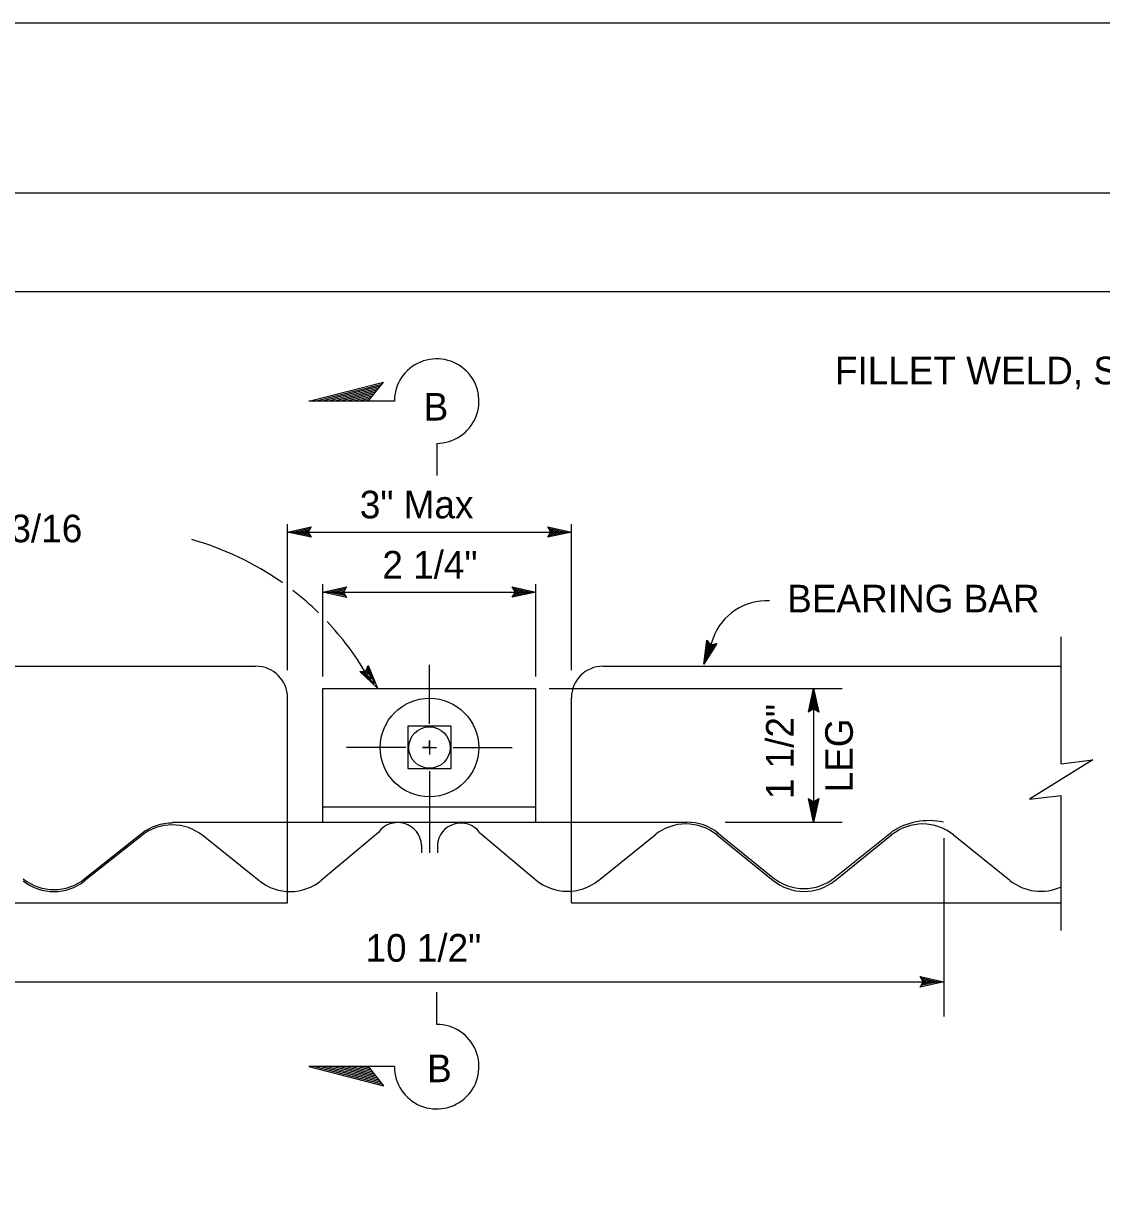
# Model space of a CAD drawing. Extents: x -894 to 866, y -472 to 714.
# Drawn here: x -403.6 to -130.1, y 418.1 to 713.6 of the extents above; entities that cross this region are included whole.
import ezdxf

# ---------------------------------------------------------------- set-up
doc = ezdxf.new("R2010")
doc.units = 0
for name, color, linetype in [('22 Misc Cnst Det', 7, 'Continuous'), ('56 Stage 3 Anno', 7, 'Continuous'), ('57 Undefined', 7, 'Continuous'), ('60 Nongeo Data', 7, 'Continuous'), ('border_PLOTTING-ELEMENTS', 7, 'Continuous'), ('border_rw_22x34_Cut_Lines', 7, 'Continuous'), ('border_SHEET', 7, 'Continuous')]:
    doc.layers.add(name, color=color, linetype=linetype)

msp = doc.modelspace()

# ---------------------------------------------------------------- linework, layer by layer
at = {"layer": '22 Misc Cnst Det'}
for p, q in [((-331.14, 617.78), (-312.19, 622.61)), ((-329.58, 617.78), (-312.59, 622.11)), ((-328.02, 617.78), (-313, 621.61)), ((-326.46, 617.78), (-313.41, 621.11)), ((-324.91, 617.78), (-313.81, 620.61)), ((-316.1, 617.78), (-312.19, 622.61)), ((-309.43, 617.78), (-331.14, 617.78)), ((-323.35, 617.78), (-314.22, 620.11)), ((-321.79, 617.78), (-314.62, 619.6)), ((-320.23, 617.78), (-315.03, 619.1)), ((-318.67, 617.78), (-315.43, 618.6)), ((-317.11, 617.78), (-315.84, 618.1)), ((-298.72, 607.06), (-298.72, 598.91)), ((-298.72, 459.76), (-298.72, 467.91)), ((-331.14, 449.04), (-312.19, 444.21)), ((-309.43, 449.04), (-331.14, 449.04)), ((-329.58, 449.04), (-312.59, 444.71)), ((-328.02, 449.04), (-313, 445.21)), ((-326.46, 449.04), (-313.41, 445.71)), ((-324.91, 449.04), (-313.81, 446.21)), ((-323.35, 449.04), (-314.22, 446.72)), ((-321.79, 449.04), (-314.62, 447.22)), ((-320.23, 449.04), (-315.03, 447.72)), ((-318.67, 449.04), (-315.43, 448.22)), ((-317.11, 449.04), (-315.84, 448.72)), ((-316.1, 449.04), (-312.19, 444.21))]:
    msp.add_line(p, q, dxfattribs=at)
for centre, start, end in [((-298.72, 617.78), 269.9995, 180), ((-298.72, 449.04), 180, 90.0005)]:
    msp.add_arc(centre, 10.72, start, end, dxfattribs=at)
at = {"layer": '56 Stage 3 Anno'}
for p, q in [((-336.55, 549.56), (-336.55, 586.58)), ((-336.55, 584.58), (-330.55, 585.91)), ((-335.15, 584.58), (-330.78, 585.55)), ((-333.78, 584.58), (-330.96, 585.2)), ((-330.55, 585.91), (-331.35, 584.58)), ((-330.55, 585.91), (-330.55, 585.91)), ((-269.75, 584.58), (-270.55, 585.92)), ((-270.55, 585.92), (-270.55, 585.92)), ((-270.55, 585.92), (-264.55, 584.58)), ((-270.33, 585.56), (-265.93, 584.58)), ((-270.1, 585.21), (-267.31, 584.58)), ((-264.55, 549.56), (-264.55, 586.58)), ((-336.55, 584.58), (-264.55, 584.58)), ((-330.55, 583.24), (-336.55, 584.58)), ((-336.55, 584.58), (-336.55, 584.58)), ((-330.76, 583.6), (-335.17, 584.58)), ((-331, 583.96), (-333.78, 584.58)), ((-332.4, 584.58), (-331.19, 584.85)), ((-331.17, 584.3), (-332.4, 584.58)), ((-331.35, 584.58), (-330.55, 583.24)), ((-330.55, 583.24), (-330.55, 583.24)), ((-264.55, 584.58), (-270.55, 583.25)), ((-270.55, 583.25), (-269.75, 584.58)), ((-270.55, 583.25), (-270.55, 583.25)), ((-265.94, 584.58), (-270.31, 583.61)), ((-267.31, 584.58), (-270.13, 583.96)), ((-269.92, 584.86), (-268.69, 584.58)), ((-268.69, 584.58), (-269.9, 584.32)), ((-264.55, 584.58), (-264.55, 584.58)), ((-327.55, 547.95), (-327.55, 571.36)), ((-327.55, 569.36), (-321.55, 570.69)), ((-326.15, 569.36), (-321.78, 570.33)), ((-321.55, 570.69), (-322.35, 569.36)), ((-321.55, 570.69), (-321.55, 570.69)), ((-278.75, 569.36), (-279.55, 570.7)), ((-279.55, 570.7), (-279.55, 570.7)), ((-279.55, 570.7), (-273.55, 569.36)), ((-279.33, 570.34), (-274.93, 569.36)), ((-273.55, 547.95), (-273.55, 571.36)), ((-327.55, 569.36), (-273.55, 569.36)), ((-321.55, 568.02), (-327.55, 569.36)), ((-327.55, 569.36), (-327.55, 569.36)), ((-321.76, 568.38), (-326.17, 569.36)), ((-324.78, 569.36), (-321.96, 569.98)), ((-322, 568.74), (-324.78, 569.36)), ((-323.4, 569.36), (-322.19, 569.63)), ((-322.17, 569.08), (-323.4, 569.36)), ((-322.35, 569.36), (-321.55, 568.02)), ((-321.55, 568.02), (-321.55, 568.02)), ((-273.55, 569.36), (-279.55, 568.03)), ((-279.55, 568.03), (-278.75, 569.36)), ((-279.55, 568.03), (-279.55, 568.03)), ((-274.94, 569.36), (-279.31, 568.39)), ((-276.31, 569.36), (-279.13, 568.74)), ((-279.1, 569.99), (-276.31, 569.36)), ((-278.92, 569.64), (-277.69, 569.36)), ((-277.69, 569.36), (-278.9, 569.1)), ((-273.55, 569.36), (-273.55, 569.36)), ((-228.64, 557.68), (-230.99, 551.09)), ((-230.99, 551.09), (-230.23, 557.19)), ((-227.71, 556.29), (-230.99, 551.09)), ((-230.53, 552.4), (-229.97, 556.84)), ((-228.12, 556.2), (-230.53, 552.39)), ((-230.23, 557.19), (-230.23, 557.19)), ((-230.23, 557.19), (-229.24, 555.99)), ((-230.06, 553.69), (-229.7, 556.56)), ((-228.54, 556.1), (-230.06, 553.69)), ((-229.6, 554.99), (-229.44, 556.22)), ((-228.92, 556.06), (-229.6, 554.99)), ((-229.24, 555.99), (-227.71, 556.29)), ((-227.71, 556.29), (-227.71, 556.29)), ((-316.7, 549.31), (-316.06, 550.73)), ((-316.57, 549.61), (-316.1, 548.45)), ((-316.39, 549.96), (-315.32, 547.31)), ((-316.22, 550.35), (-314.53, 546.17)), ((-316.06, 550.73), (-316.06, 550.73)), ((-316.06, 550.73), (-313.75, 545.03)), ((-300.55, 535.95), (-300.55, 550.95)), ((-230.99, 551.09), (-230.99, 551.09)), ((-318.25, 549.22), (-316.7, 549.31)), ((-313.75, 545.03), (-318.25, 549.22)), ((-318.25, 549.22), (-318.25, 549.22)), ((-314.54, 546.18), (-317.82, 549.23)), ((-315.32, 547.31), (-317.44, 549.28)), ((-316.1, 548.45), (-317.01, 549.29)), ((-313.75, 545.03), (-313.75, 545.03)), ((-270.2, 544.95), (-195.85, 544.95)), ((-204.46, 538.95), (-203.12, 544.95)), ((-203.12, 544.95), (-203.12, 511.01)), ((-203.12, 544.95), (-203.12, 544.95)), ((-203.12, 544.95), (-201.79, 538.95)), ((-204.1, 539.16), (-203.12, 543.57)), ((-203.74, 539.4), (-203.12, 542.18)), ((-203.4, 539.57), (-203.12, 540.8)), ((-203.12, 543.55), (-202.15, 539.18)), ((-203.12, 542.18), (-202.5, 539.36)), ((-203.12, 540.8), (-202.85, 539.59)), ((-203.12, 539.75), (-204.46, 538.95)), ((-204.46, 538.95), (-204.46, 538.95)), ((-201.79, 538.95), (-203.12, 539.75)), ((-201.79, 538.95), (-201.79, 538.95)), ((-306.55, 529.95), (-321.55, 529.95)), ((-300.55, 529.95), (-302.3, 529.95)), ((-302.3, 529.95), (-300.55, 529.95)), ((-300.55, 531.7), (-300.55, 529.95)), ((-300.55, 529.95), (-300.55, 531.7)), ((-300.55, 529.95), (-300.55, 528.2)), ((-300.55, 529.95), (-298.8, 529.95)), ((-294.55, 529.95), (-279.55, 529.95)), ((-300.55, 523.95), (-300.55, 503.23)), ((-203.12, 511.01), (-204.45, 517.01)), ((-204.45, 517.01), (-204.45, 517.01)), ((-204.45, 517.01), (-203.12, 516.21)), ((-203.12, 512.4), (-204.09, 516.77)), ((-203.12, 513.77), (-203.74, 516.6)), ((-203.12, 515.15), (-203.38, 516.36)), ((-203.12, 516.21), (-201.78, 517.01)), ((-201.78, 517.01), (-203.12, 511.01)), ((-202.14, 516.79), (-203.12, 512.39)), ((-202.49, 516.56), (-203.12, 513.77)), ((-202.84, 516.38), (-203.12, 515.15)), ((-201.78, 517.01), (-201.78, 517.01)), ((-225.59, 511.01), (-195.85, 511.01)), ((-203.12, 511.01), (-203.12, 511.01)), ((-170.14, 507), (-170.14, 461.78)), ((-432.2, 470.56), (-170.14, 470.56)), ((-175.34, 470.56), (-176.14, 471.9)), ((-176.14, 471.9), (-176.14, 471.9)), ((-176.14, 471.9), (-170.14, 470.56)), ((-170.14, 470.56), (-176.14, 469.23)), ((-176.14, 469.23), (-175.34, 470.56)), ((-175.93, 471.55), (-171.52, 470.56)), ((-171.53, 470.56), (-175.91, 469.59)), ((-172.91, 470.57), (-175.73, 469.94)), ((-175.69, 471.19), (-172.91, 470.57)), ((-175.52, 470.84), (-174.29, 470.57)), ((-174.29, 470.57), (-175.5, 470.3)), ((-170.14, 470.56), (-170.14, 470.56)), ((-176.14, 469.23), (-176.14, 469.23))]:
    msp.add_line(p, q, dxfattribs=at)
for centre, radius, start, end in [((-381.13, 510.41), 75.05, 54.9441, 74.2677), ((-381.13, 510.41), 75.05, 54.7604, 54.9441), ((-381.13, 510.41), 75.05, 45.6686, 52.2431), ((-215.08, 552.66), 14.46, 86.8235, 159.6852), ((-381.13, 510.41), 75.05, 30.7322, 43.3019)]:
    msp.add_arc(centre, radius, start, end, dxfattribs=at)
at = {"layer": '60 Nongeo Data'}
for p, q in [((-140.35, 525.82), (-140.35, 558.02)), ((-459.23, 550.56), (-344.55, 550.56)), ((-256.55, 550.56), (-140.58, 550.56)), ((-327.55, 544.95), (-273.55, 544.95)), ((-327.55, 511.01), (-327.55, 544.95)), ((-273.55, 511.01), (-273.55, 544.95)), ((-336.55, 490.56), (-336.55, 542.56)), ((-264.55, 490.56), (-264.55, 542.56)), ((-300.55, 529.95), (-300.55, 529.95)), ((-140.35, 483.52), (-140.35, 517.82)), ((-327.55, 514.95), (-273.55, 514.95)), ((-365.69, 511.01), (-235.29, 511.01)), ((-313.51, 508.43), (-327.93, 496.3)), ((-300.55, 510.56), (-300.55, 510.56)), ((-287.84, 508.43), (-273.6, 496.44)), ((-227.68, 508.51), (-213.46, 496.99)), ((-197.75, 496.97), (-183.39, 508.53)), ((-373.61, 508.08), (-388.28, 496.42)), ((-373.61, 507.59), (-388.02, 496.15)), ((-343.7, 496.17), (-357.97, 507.57)), ((-257.72, 496.26), (-243.32, 507.81)), ((-227.63, 507.78), (-213.41, 496.26)), ((-197.7, 496.23), (-183.34, 507.8)), ((-167.65, 507.79), (-153.39, 496.28)), ((-302.55, 505.24), (-302.55, 503.23)), ((-298.55, 505.24), (-298.55, 503.23)), ((-459.55, 490.56), (-336.55, 490.56)), ((-390.55, 490.56), (-390.55, 490.56)), ((-264.55, 490.56), (-140.35, 490.56)), ((-210.55, 490.56), (-210.55, 490.56)), ((-150.55, 490.56), (-150.55, 490.56))]:
    msp.add_line(p, q, dxfattribs=at)
msp.add_lwpolyline([(-306.06, 535.38), (-306.06, 524.65), (-295.03, 524.65), (-295.03, 535.38)], close=True, dxfattribs=at)
msp.add_lwpolyline([(-140.35, 525.82), (-132.35, 526.82), (-148.35, 516.82), (-140.35, 517.82)], dxfattribs=at)
for radius in [12.5, 5.25]:
    msp.add_circle((-300.55, 529.94), radius, dxfattribs=at)
for centre, radius, start, end in [((-344.55, 542.56), 8, 0, 90), ((-256.55, 542.56), 8, 90, 180), ((-173.88, 494.26), 17.15, 77.4182, 123.6691), ((-365.8, 498.25), 12.55, 89.4907, 128.4739), ((-365.8, 497.77), 12.55, 51.376, 128.4739), ((-308.62, 504.81), 6.09, 3.9494, 143.4762), ((-292.6, 504.84), 5.96, 37.063, 176.2702), ((-235.5, 498.06), 12.5, 50.9918, 128.7458), ((-235.18, 498.51), 12.5, 50.9918, 90.5112), ((-175.5, 498.06), 12.5, 51.0873, 128.841), ((-395.78, 506.42), 12.5, 231.5229, 308.4741), ((-265.55, 506), 12.5, 229.9118, 308.7458), ((-205.59, 506.7), 12.5, 230.9918, 308.841), ((-395.79, 505.93), 12.5, 231.5229, 308.4741), ((-335.89, 505.93), 12.5, 231.3761, 309.5561), ((-205.54, 505.97), 12.5, 230.9918, 308.841), ((-145.53, 506), 12.5, 231.0873, 294.5771)]:
    msp.add_arc(centre, radius, start, end, dxfattribs=at)
at = {"layer": 'border_PLOTTING-ELEMENTS'}
for points in [[(-894.04, -472.44), (865.96, -472.44), (865.96, 713.56), (-894.04, 713.56)], [(-864.04, 670.56), (835.96, 670.56), (835.96, -429.44), (-864.04, -429.44)]]:
    msp.add_lwpolyline(points, close=True, dxfattribs=at)
at = {"layer": 'border_rw_22x34_Cut_Lines'}
msp.add_lwpolyline([(-864.04, 670.56), (835.96, 670.56), (835.96, -429.44), (-864.04, -429.44)], close=True, dxfattribs=at)
at = {"layer": 'border_SHEET'}
msp.add_line((-814.04, 645.56), (810.96, 645.56), dxfattribs=at)

# ---------------------------------------------------------------- texts
at = {"layer": '57 Undefined'}
for s, p in [('FILLET WELD, SPOT WELD OR RIVET', (-197.72, 622.04)), ('B', (-302.03, 612.85)), ('3" Max', (-318.21, 588.05)), ('L2 1/2 x 1 1/2 x 3/16', (-473.43, 581.99)), ('2 1/4"', (-312.5, 572.79)), ('BEARING BAR', (-209.82, 564.21)), ('10 1/2"', (-316.76, 475.65)), ('B', (-301.15, 445.1))]:
    msp.add_text(s, height=7, dxfattribs=at).set_placement(p)
for s, p in [('1 1/2"', (-208.2, 516.85)), ('LEG', (-193.18, 518.58))]:
    msp.add_text(s, height=7, rotation=90, dxfattribs=at).set_placement(p)

doc.saveas('drawing.dxf')
